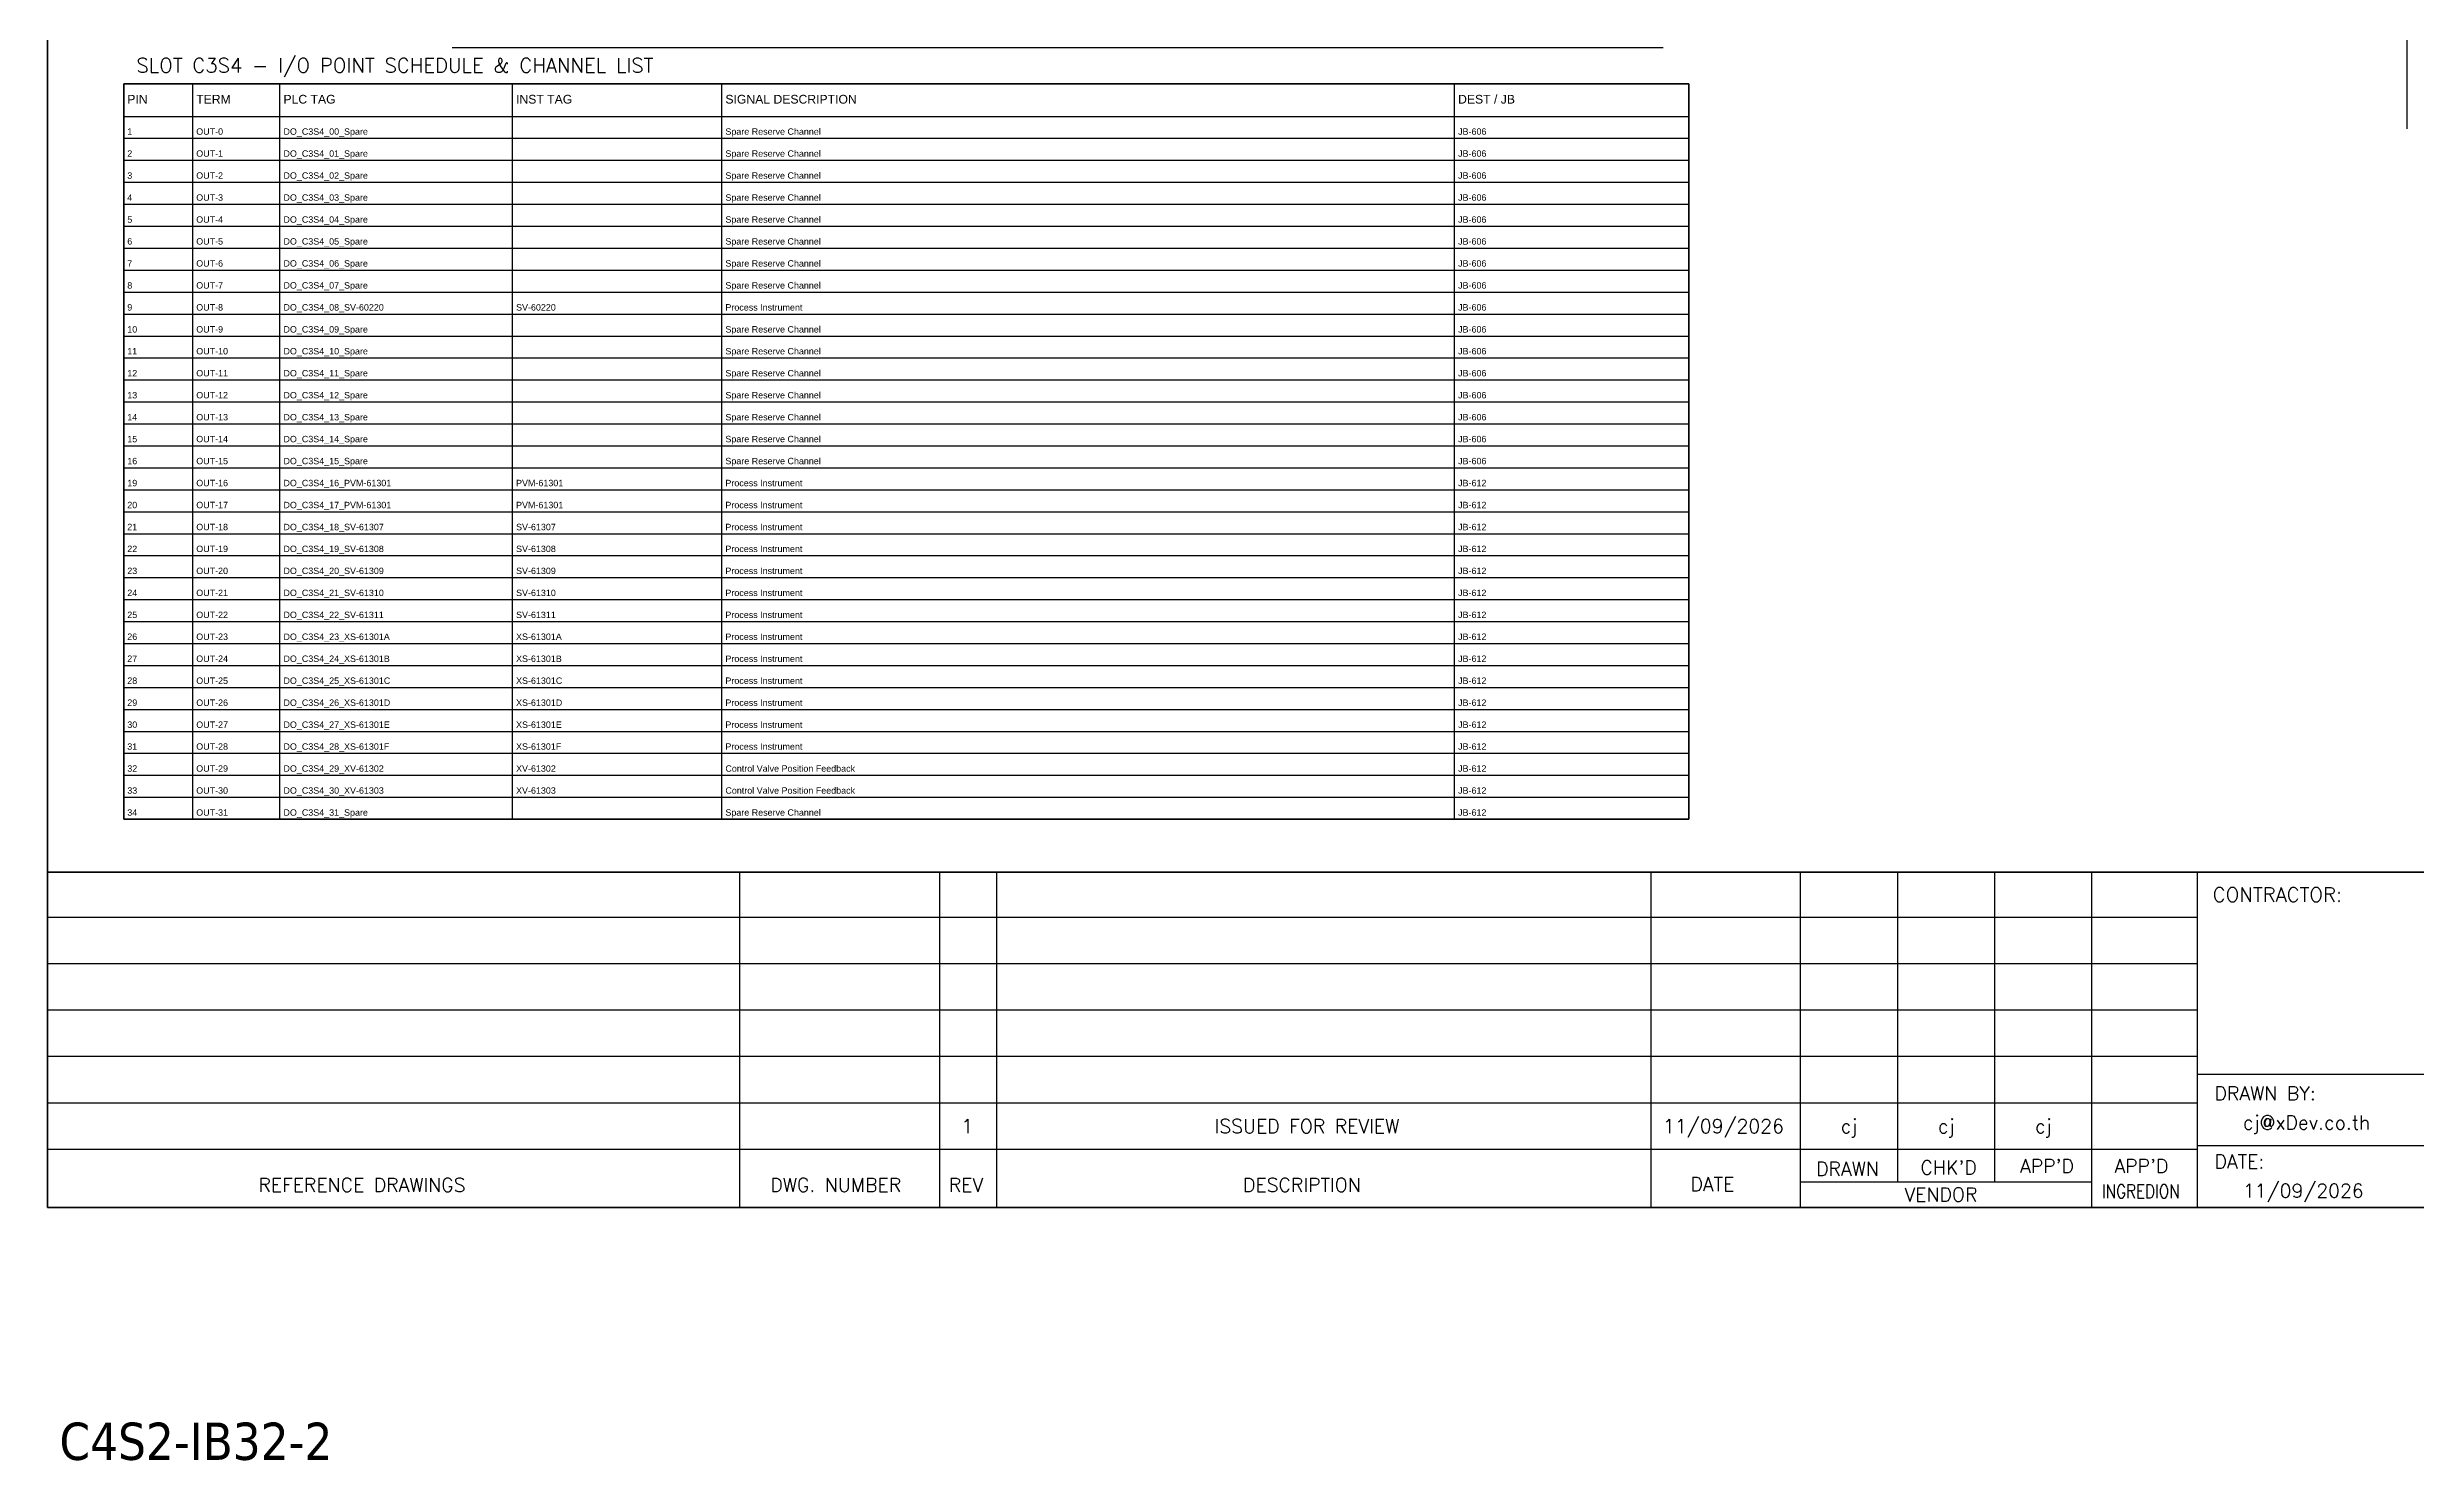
# Model space of a CAD drawing. Header units: millimetres. Extents: x 0 to 62600, y 0 to 14837.
# Drawn here: x 16773 to 18810, y 5791 to 7006 of the extents above; entities that cross this region are included whole.
import ezdxf
from ezdxf.enums import TextEntityAlignment as Align

# ---------------------------------------------------------------- set-up
doc = ezdxf.new("R2010")
doc.units = ezdxf.units.MM
for name, color, linetype in [('GT_1', 9, 'Continuous'), ('HELPPOINT', 7, 'Continuous'), ('MEMBER', 7, 'Continuous')]:
    doc.layers.add(name, color=color, linetype=linetype)
doc.layers.add('IE-WIRE', color=7, linetype='Continuous', lineweight=25)
doc.styles.add('ROMANS', font='romans.shx', dxfattribs={"width": 0.85, "height": 25})
doc.styles.get("Standard").update_dxf_attribs({"font": 'arial.ttf'})
doc.styles.add('Tahoma', font='')
doc.styles.get('Tahoma').set_extended_font_data('Tahoma')

msp = doc.modelspace()

# ---------------------------------------------------------------- linework, layer by layer
at = {"color": 7}
for p, q in [((16898.2, 6342.2), (16898.2, 6974.3)), ((16973.2, 6342.2), (16973.2, 6974.3)), ((17173.2, 6342.2), (17173.2, 6974.3)), ((17353.2, 6342.2), (17353.2, 6974.3)), ((17983.2, 6342.2), (17983.2, 6974.3)), ((16838.9, 6946.3), (18184.7, 6946.3))]:
    msp.add_line(p, q, dxfattribs=at)
at = {"color": 8}
for p, q in [((16838.9, 6927.5), (18184.7, 6927.5)), ((16838.9, 6908.6), (18184.7, 6908.6)), ((16838.9, 6889.7), (18184.7, 6889.7)), ((16838.9, 6870.8), (18184.7, 6870.8)), ((16838.9, 6851.9), (18184.7, 6851.9)), ((16838.9, 6833.1), (18184.7, 6833.1)), ((16838.9, 6814.2), (18184.7, 6814.2)), ((16838.9, 6795.3), (18184.7, 6795.3)), ((16838.9, 6776.4), (18184.7, 6776.4)), ((16838.9, 6757.5), (18184.7, 6757.5)), ((16838.9, 6738.7), (18184.7, 6738.7)), ((16838.9, 6719.8), (18184.7, 6719.8)), ((16838.9, 6700.9), (18184.7, 6700.9)), ((16838.9, 6682), (18184.7, 6682)), ((16838.9, 6663.2), (18184.7, 6663.2)), ((16838.9, 6644.3), (18184.7, 6644.3)), ((16838.9, 6625.4), (18184.7, 6625.4)), ((16838.9, 6606.5), (18184.7, 6606.5)), ((16838.9, 6587.6), (18184.7, 6587.6)), ((16838.9, 6568.8), (18184.7, 6568.8)), ((16838.9, 6549.9), (18184.7, 6549.9)), ((16838.9, 6531), (18184.7, 6531)), ((16838.9, 6512.1), (18184.7, 6512.1)), ((16838.9, 6493.3), (18184.7, 6493.3)), ((16838.9, 6474.4), (18184.7, 6474.4)), ((16838.9, 6455.5), (18184.7, 6455.5)), ((16838.9, 6436.6), (18184.7, 6436.6)), ((16838.9, 6417.7), (18184.7, 6417.7)), ((16838.9, 6398.9), (18184.7, 6398.9)), ((16838.9, 6380), (18184.7, 6380)), ((16838.9, 6361.1), (18184.7, 6361.1))]:
    msp.add_line(p, q, dxfattribs=at)
msp.add_lwpolyline([(16838.9, 6974.3), (18184.7, 6974.3), (18184.7, 6342.2), (16838.9, 6342.2)], close=True)
at = {"color": 7}
msp.add_lwpolyline([(16838.9, 6342.2), (18184.7, 6342.2), (18184.7, 6974.3), (16838.9, 6974.3), (16838.9, 6342.2)], dxfattribs=at)
at = {"layer": 'GT_1', "color": 4}
for p, q in [((17368.6, 6008.4), (17368.6, 6296.6)), ((17540.5, 6008.4), (17540.5, 6296.6)), ((17589.6, 6008.4), (17589.6, 6296.6)), ((18152.3, 6008.4), (18152.3, 6296.6)), ((18280.6, 6008.4), (18280.6, 6296.6)), ((18364.2, 6030.2), (18364.2, 6296.6)), ((18447.7, 6030.3), (18447.7, 6296.6)), ((18531, 6008.4), (18531, 6296.6)), ((18622, 6008.4), (18622, 6296.6)), ((18622, 6257.7), (16773.2, 6257.7)), ((18622, 6217.9), (16773.2, 6217.9)), ((18622, 6178), (16773.2, 6178)), ((18622, 6138.1), (16773.2, 6138.1)), ((19409, 6122.8), (18622, 6122.8)), ((18622, 6098.2), (16773.2, 6098.2)), ((18621.9, 6058.2), (16773.2, 6058.2)), ((19409, 6061.3), (18622, 6061.3)), ((18531, 6030.2), (18280.6, 6030.2))]:
    msp.add_line(p, q, dxfattribs=at)
at = {"layer": 'HELPPOINT', "color": 4, "lineweight": 35}
for p, q in [((16773.2, 6008.4), (16773.2, 8712.6)), ((16773.2, 6008.4), (16773.2, 8712.6)), ((20666.5, 6008.4), (16773.2, 6008.4)), ((20666.5, 6008.4), (16773.2, 6008.4))]:
    msp.add_line(p, q, dxfattribs=at)
at = {"layer": 'IE-WIRE', "color": 4, "ltscale": 25.4}
msp.add_line((18802, 8415.2), (18802, 6935.6), dxfattribs=at)
at = {"layer": 'IE-WIRE', "color": 4}
msp.add_line((17121.3, 7005.6), (18162.6, 7005.6), dxfattribs=at)
at = {"layer": 'MEMBER', "color": 4, "lineweight": 35}
msp.add_line((16773.2, 6296.6), (20666.5, 6296.6), dxfattribs=at)
msp.add_line((16773.2, 6296.6), (20666.5, 6296.6), dxfattribs=at)

# ---------------------------------------------------------------- texts
at = {"color": 3}
for s, p in [('PIN', (16841.9, 6957.3)), ('TERM', (16901.2, 6957.3)), ('PLC TAG', (16976.2, 6957.3)), ('INST TAG', (17176.2, 6957.3)), ('SIGNAL DESCRIPTION', (17356.2, 6957.3)), ('DEST / JB', (17986.2, 6957.3))]:
    msp.add_text(s, height=7.5, dxfattribs=at).set_placement(p)
at = {"color": 7}
for s, p in [('1', (16841.9, 6930.5)), ('OUT-0', (16901.2, 6930.5)), ('DO_C3S4_00_Spare', (16976.2, 6930.5)), ('Spare Reserve Channel', (17356.2, 6930.5)), ('JB-606', (17986.2, 6930.5)), ('2', (16841.9, 6911.6)), ('OUT-1', (16901.2, 6911.6)), ('DO_C3S4_01_Spare', (16976.2, 6911.6)), ('Spare Reserve Channel', (17356.2, 6911.6)), ('JB-606', (17986.2, 6911.6)), ('3', (16841.9, 6892.7)), ('OUT-2', (16901.2, 6892.7)), ('DO_C3S4_02_Spare', (16976.2, 6892.7)), ('Spare Reserve Channel', (17356.2, 6892.7)), ('JB-606', (17986.2, 6892.7)), ('4', (16841.9, 6873.8)), ('OUT-3', (16901.2, 6873.8)), ('DO_C3S4_03_Spare', (16976.2, 6873.8)), ('Spare Reserve Channel', (17356.2, 6873.8)), ('JB-606', (17986.2, 6873.8)), ('5', (16841.9, 6854.9)), ('OUT-4', (16901.2, 6854.9)), ('DO_C3S4_04_Spare', (16976.2, 6854.9)), ('Spare Reserve Channel', (17356.2, 6854.9)), ('JB-606', (17986.2, 6854.9)), ('6', (16841.9, 6836.1)), ('OUT-5', (16901.2, 6836.1)), ('DO_C3S4_05_Spare', (16976.2, 6836.1)), ('Spare Reserve Channel', (17356.2, 6836.1)), ('JB-606', (17986.2, 6836.1)), ('7', (16841.9, 6817.2)), ('OUT-6', (16901.2, 6817.2)), ('DO_C3S4_06_Spare', (16976.2, 6817.2)), ('Spare Reserve Channel', (17356.2, 6817.2)), ('JB-606', (17986.2, 6817.2)), ('8', (16841.9, 6798.3)), ('9', (16841.9, 6779.4)), ('OUT-7', (16901.2, 6798.3)), ('OUT-8', (16901.2, 6779.4)), ('DO_C3S4_07_Spare', (16976.2, 6798.3)), ('DO_C3S4_08_SV-60220', (16976.2, 6779.4)), ('SV-60220', (17176.2, 6779.4)), ('Spare Reserve Channel', (17356.2, 6798.3)), ('Process Instrument', (17356.2, 6779.4)), ('JB-606', (17986.2, 6798.3)), ('JB-606', (17986.2, 6779.4)), ('10', (16841.9, 6760.5)), ('OUT-9', (16901.2, 6760.5)), ('DO_C3S4_09_Spare', (16976.2, 6760.5)), ('Spare Reserve Channel', (17356.2, 6760.5)), ('JB-606', (17986.2, 6760.5)), ('11', (16841.9, 6741.7)), ('OUT-10', (16901.2, 6741.7)), ('DO_C3S4_10_Spare', (16976.2, 6741.7)), ('Spare Reserve Channel', (17356.2, 6741.7)), ('JB-606', (17986.2, 6741.7)), ('12', (16841.9, 6722.8)), ('OUT-11', (16901.2, 6722.8)), ('DO_C3S4_11_Spare', (16976.2, 6722.8)), ('Spare Reserve Channel', (17356.2, 6722.8)), ('JB-606', (17986.2, 6722.8)), ('13', (16841.9, 6703.9)), ('OUT-12', (16901.2, 6703.9)), ('DO_C3S4_12_Spare', (16976.2, 6703.9)), ('Spare Reserve Channel', (17356.2, 6703.9)), ('JB-606', (17986.2, 6703.9)), ('14', (16841.9, 6685)), ('OUT-13', (16901.2, 6685)), ('DO_C3S4_13_Spare', (16976.2, 6685)), ('Spare Reserve Channel', (17356.2, 6685)), ('JB-606', (17986.2, 6685)), ('15', (16841.9, 6666.2)), ('OUT-14', (16901.2, 6666.2)), ('DO_C3S4_14_Spare', (16976.2, 6666.2)), ('Spare Reserve Channel', (17356.2, 6666.2)), ('JB-606', (17986.2, 6666.2)), ('16', (16841.9, 6647.3)), ('OUT-15', (16901.2, 6647.3)), ('DO_C3S4_15_Spare', (16976.2, 6647.3)), ('Spare Reserve Channel', (17356.2, 6647.3)), ('JB-606', (17986.2, 6647.3)), ('19', (16841.9, 6628.4)), ('OUT-16', (16901.2, 6628.4)), ('DO_C3S4_16_PVM-61301', (16976.2, 6628.4)), ('PVM-61301', (17176.2, 6628.4)), ('Process Instrument', (17356.2, 6628.4)), ('JB-612', (17986.2, 6628.4)), ('20', (16841.9, 6609.5)), ('OUT-17', (16901.2, 6609.5)), ('DO_C3S4_17_PVM-61301', (16976.2, 6609.5)), ('PVM-61301', (17176.2, 6609.5)), ('Process Instrument', (17356.2, 6609.5)), ('JB-612', (17986.2, 6609.5)), ('21', (16841.9, 6590.6)), ('OUT-18', (16901.2, 6590.6)), ('DO_C3S4_18_SV-61307', (16976.2, 6590.6)), ('SV-61307', (17176.2, 6590.6)), ('Process Instrument', (17356.2, 6590.6)), ('JB-612', (17986.2, 6590.6)), ('22', (16841.9, 6571.8)), ('OUT-19', (16901.2, 6571.8)), ('DO_C3S4_19_SV-61308', (16976.2, 6571.8)), ('SV-61308', (17176.2, 6571.8)), ('Process Instrument', (17356.2, 6571.8)), ('JB-612', (17986.2, 6571.8)), ('23', (16841.9, 6552.9)), ('24', (16841.9, 6534)), ('OUT-20', (16901.2, 6552.9)), ('OUT-21', (16901.2, 6534)), ('DO_C3S4_20_SV-61309', (16976.2, 6552.9)), ('DO_C3S4_21_SV-61310', (16976.2, 6534)), ('SV-61309', (17176.2, 6552.9)), ('SV-61310', (17176.2, 6534)), ('Process Instrument', (17356.2, 6552.9)), ('Process Instrument', (17356.2, 6534)), ('JB-612', (17986.2, 6552.9)), ('JB-612', (17986.2, 6534)), ('25', (16841.9, 6515.1)), ('OUT-22', (16901.2, 6515.1)), ('DO_C3S4_22_SV-61311', (16976.2, 6515.1)), ('SV-61311', (17176.2, 6515.1)), ('Process Instrument', (17356.2, 6515.1)), ('JB-612', (17986.2, 6515.1)), ('26', (16841.9, 6496.3)), ('OUT-23', (16901.2, 6496.3)), ('DO_C3S4_23_XS-61301A', (16976.2, 6496.3)), ('XS-61301A', (17176.2, 6496.3)), ('Process Instrument', (17356.2, 6496.3)), ('JB-612', (17986.2, 6496.3)), ('27', (16841.9, 6477.4)), ('OUT-24', (16901.2, 6477.4)), ('DO_C3S4_24_XS-61301B', (16976.2, 6477.4)), ('XS-61301B', (17176.2, 6477.4)), ('Process Instrument', (17356.2, 6477.4)), ('JB-612', (17986.2, 6477.4)), ('28', (16841.9, 6458.5)), ('OUT-25', (16901.2, 6458.5)), ('DO_C3S4_25_XS-61301C', (16976.2, 6458.5)), ('XS-61301C', (17176.2, 6458.5)), ('Process Instrument', (17356.2, 6458.5)), ('JB-612', (17986.2, 6458.5)), ('29', (16841.9, 6439.6)), ('OUT-26', (16901.2, 6439.6)), ('DO_C3S4_26_XS-61301D', (16976.2, 6439.6)), ('XS-61301D', (17176.2, 6439.6)), ('Process Instrument', (17356.2, 6439.6)), ('JB-612', (17986.2, 6439.6)), ('30', (16841.9, 6420.7)), ('OUT-27', (16901.2, 6420.7)), ('DO_C3S4_27_XS-61301E', (16976.2, 6420.7)), ('XS-61301E', (17176.2, 6420.7)), ('Process Instrument', (17356.2, 6420.7)), ('JB-612', (17986.2, 6420.7)), ('31', (16841.9, 6401.9)), ('OUT-28', (16901.2, 6401.9)), ('DO_C3S4_28_XS-61301F', (16976.2, 6401.9)), ('XS-61301F', (17176.2, 6401.9)), ('Process Instrument', (17356.2, 6401.9)), ('JB-612', (17986.2, 6401.9)), ('32', (16841.9, 6383)), ('OUT-29', (16901.2, 6383)), ('DO_C3S4_29_XV-61302', (16976.2, 6383)), ('XV-61302', (17176.2, 6383)), ('Control Valve Position Feedback', (17356.2, 6383)), ('JB-612', (17986.2, 6383)), ('33', (16841.9, 6364.1)), ('OUT-30', (16901.2, 6364.1)), ('DO_C3S4_30_XV-61303', (16976.2, 6364.1)), ('XV-61303', (17176.2, 6364.1)), ('Control Valve Position Feedback', (17356.2, 6364.1)), ('JB-612', (17986.2, 6364.1)), ('34', (16841.9, 6345.2)), ('OUT-31', (16901.2, 6345.2)), ('DO_C3S4_31_Spare', (16976.2, 6345.2)), ('Spare Reserve Channel', (17356.2, 6345.2)), ('JB-612', (17986.2, 6345.2))]:
    msp.add_text(s, height=5.5, dxfattribs=at).set_placement(p)
at = {"color": 2, "style": 'Tahoma'}
msp.add_text('C4S2-IB32-2', height=32, dxfattribs=at).set_placement((16783.6, 5791.5))
at = {"layer": 'MEMBER', "color": 4, "ltscale": 0.8, "style": 'ROMANS'}
for s, height, p in [('SLOT C3S4 - I/O POINT SCHEDULE & CHANNEL LIST', 12.35, (16849.8, 6984)), ('CONTRACTOR:', 12.35, (18635.1, 6271.2)), ('DRAWN BY:', 11.88, (18636.6, 6100.6)), ('cj@xDev.co.th', 11.875, (18661, 6075.6)), ('DATE:', 11.88, (18636.6, 6042)), ('REFERENCE DRAWINGS', 11.875, (16954.6, 6021.9)), ('DWG. NUMBER', 11.875, (17394.8, 6021.9)), ('REV', 11.88, (17548.3, 6021.9)), ('DESCRIPTION', 11.875, (17801.2, 6021.9)), ('DATE', 11.88, (18186, 6022.6)), ('DRAWN', 11.88, (18294, 6035.7)), ("CHK'D", 11.88, (18383.8, 6036.9)), ("APP'D", 11.88, (18469.4, 6038.1)), ("APP'D", 11.88, (18550.6, 6038.1)), ('11/09/2026', 11.88, (18661, 6016.9)), ('VENDOR', 11.88, (18370.1, 6013.6))]:
    msp.add_text(s, height=height, dxfattribs=at).set_placement(p)
for s, height, p in [('1', 11.9, (17564.1, 6078.4)), ('ISSUED FOR REVIEW', 11.875, (17856.2, 6078.4)), ('11/09/2026', 11.88, (18214.4, 6078.4)), ('cj', 11.88, (18322.3, 6078.4)), ('cj', 11.88, (18405.9, 6078.4)), ('cj', 11.88, (18489.4, 6078.4))]:
    msp.add_text(s, height=height, dxfattribs=at).set_placement(p, align=Align.MIDDLE_CENTER)
at = {"layer": 'MEMBER', "color": 4, "ltscale": 0.8, "style": 'ROMANS', "width": 0.8}
msp.add_text('INGREDION', height=11.88, dxfattribs=at).set_placement((18539.8, 6016.4))

doc.saveas('drawing.dxf')
